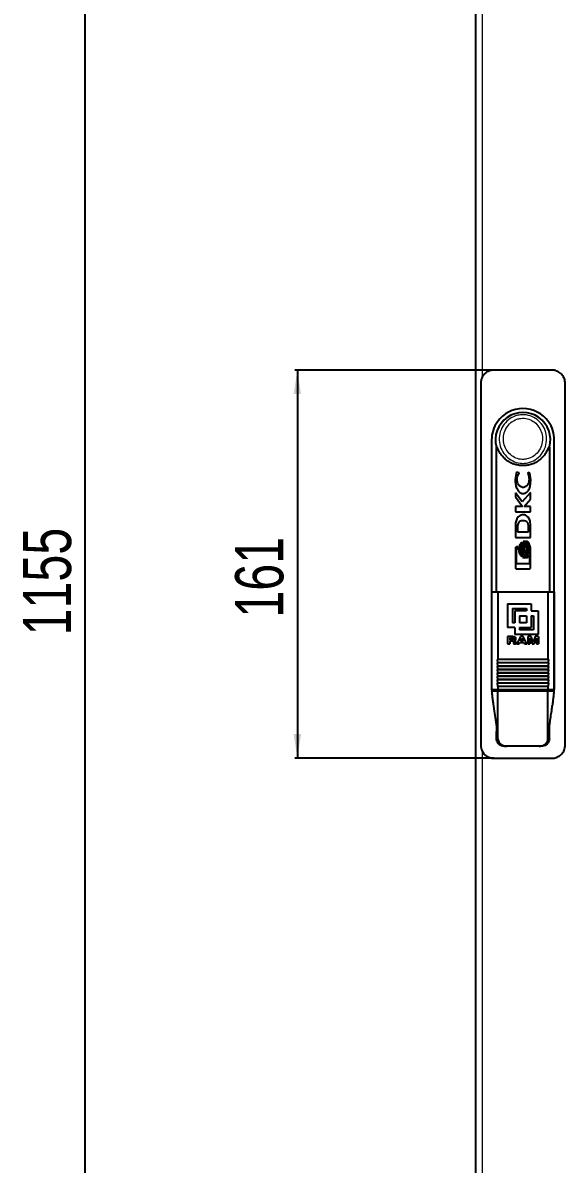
# Model space of a CAD drawing. Header units: millimetres. Extents: x -794 to 1944, y -422 to 1043.
# Drawn here: x -794.4 to -569.6, y 51.7 to 525 of the extents above; entities that cross this region are included whole.
import ezdxf

# ---------------------------------------------------------------- set-up
doc = ezdxf.new("R2010")
doc.units = ezdxf.units.MM
doc.layers.add('FORMAT', color=7, linetype='Continuous')
doc.styles.add('SLDTEXTSTYLE0', font='TXT', dxfattribs={"width": 0.75})
doc.dimstyles.new('SLDDIMSTYLE0', dxfattribs={"dimtxt": 20, "dimasz": 10, "dimexe": 0, "dimexo": 0.0625, "dimgap": 5, "dimtad": 2, "dimdec": 1, "dimrnd": 1e-09, "dimzin": 12, "dimdsep": 46, "dimtxsty": 'SLDTEXTSTYLE0', "dimsah": 1, "dimcen": 0.09, "dimadec": 0, "dimazin": 3, "dimtfac": 1, "dimtofl": 0, "dimtmove": 0, "dimatfit": 3, "dimfxl": 0, "dimfrac": 2, "dimtolj": 1, "dimtzin": 12, "dimarcsym": 0})

# ---------------------------------------------------------------- blocks, each defined once
blk = doc.blocks.new('_D_1')
at = {"layer": 'FORMAT'}
for p, q in [((-606.6, 878.03), (-769.6, 878.03)), ((-768.6, -276.97), (-768.6, 878.03)), ((-606.6, -276.97), (-769.6, -276.97))]:
    blk.add_line(p, q, dxfattribs=at)
for points in [[(-768.6, 878.03), (-770.13, 868.03), (-767.06, 868.03)], [(-768.6, -276.97), (-767.06, -266.97), (-770.13, -266.97)]]:
    blk.add_solid(points, dxfattribs=at)
at = {"layer": 'FORMAT', "insert": (-794.38, 270.97), "char_height": 20, "attachment_point": 1, "rotation": 90, "style": 'SLDTEXTSTYLE0'}
blk.add_mtext('1155', dxfattribs=at)
blk = doc.blocks.new('_D_2')
at = {"layer": 'FORMAT'}
for p, q in [((-599.1, 381.03), (-681.6, 381.03)), ((-680.6, 381.03), (-680.6, 220.03)), ((-599.1, 220.03), (-681.6, 220.03))]:
    blk.add_line(p, q, dxfattribs=at)
for points in [[(-680.6, 381.03), (-682.13, 371.03), (-679.06, 371.03)], [(-680.6, 220.03), (-679.06, 230.03), (-682.13, 230.03)]]:
    blk.add_solid(points, dxfattribs=at)
at = {"layer": 'FORMAT', "insert": (-706.38, 278.36), "char_height": 20, "attachment_point": 1, "rotation": 90, "style": 'SLDTEXTSTYLE0'}
blk.add_mtext('161', dxfattribs=at)

msp = doc.modelspace()

# ---------------------------------------------------------------- linework, layer by layer
at = {"color": 7, "linetype": 'Continuous', "lineweight": 25}
for p, q in [((-606.59, -276.97), (-606.59, 878.03)), ((-575.09, 381.03), (-599.09, 381.03)), ((-604.59, 375.53), (-604.59, 225.53)), ((-569.59, 225.53), (-569.59, 375.53)), ((-600.09, 352.03), (-600.09, 249.03)), ((-574.09, 249.03), (-574.09, 352.03)), ((-598.09, 289.03), (-598.09, 349.03)), ((-598.09, 349.03), (-598.09, 349.03)), ((-576.09, 349.03), (-576.09, 289.03)), ((-576.09, 349.03), (-576.09, 349.03)), ((-589.79, 338.7), (-590.32, 335.54)), ((-588.71, 338.33), (-589.79, 338.7)), ((-588.71, 338.03), (-588.71, 338.33)), ((-584.3, 338.3), (-585.11, 338.58)), ((-585.11, 338.58), (-585.11, 338.35)), ((-583.87, 335.52), (-584.3, 338.3)), ((-587.45, 326.36), (-590.24, 330.15)), ((-590.24, 330.15), (-590.24, 328.46)), ((-590.24, 328.46), (-587.28, 324.47)), ((-583.95, 330.24), (-587.45, 326.36)), ((-586.59, 324.47), (-583.95, 327.5)), ((-583.95, 327.5), (-583.95, 330.24)), ((-587.28, 324.47), (-590.24, 324.47)), ((-590.24, 324.47), (-590.24, 322.24)), ((-590.24, 322.24), (-583.95, 322.24)), ((-583.95, 324.47), (-586.59, 324.47)), ((-583.95, 322.24), (-583.95, 324.47)), ((-583.97, 316.67), (-584.15, 318.29)), ((-590.23, 315.84), (-590.23, 311.61)), ((-589.28, 316.5), (-589.36, 315.53)), ((-589.36, 315.53), (-589.36, 313.97)), ((-589.36, 313.97), (-584.72, 313.97)), ((-584.72, 313.97), (-584.72, 315.39)), ((-583.94, 315.67), (-583.97, 316.67)), ((-583.94, 315.64), (-583.94, 315.67)), ((-583.94, 315.62), (-583.94, 315.64)), ((-583.94, 311.61), (-583.94, 315.62)), ((-590.23, 311.61), (-583.94, 311.61)), ((-587.13, 309.38), (-587.36, 309.52)), ((-586.39, 309.9), (-587.06, 309.9)), ((-586.76, 308.98), (-586.99, 309.26)), ((-586.65, 306.6), (-586.38, 308.16)), ((-586.38, 308.16), (-586.61, 308.73)), ((-585.3, 309.9), (-586, 309.9)), ((-590.24, 307.02), (-590.24, 299.18)), ((-589.73, 300.64), (-589.73, 306.88)), ((-589.73, 306.88), (-589.15, 306.88)), ((-589.15, 307.67), (-589.58, 307.67)), ((-589.15, 306.88), (-589.15, 307.67)), ((-587.42, 303.71), (-587.15, 303.84)), ((-587.22, 303.24), (-586.54, 303.24)), ((-587, 303.96), (-586.76, 304.23)), ((-586.37, 305.03), (-586.65, 306.6)), ((-586.6, 304.47), (-586.37, 305.03)), ((-586.15, 303.24), (-585.45, 303.24)), ((-584.43, 304.32), (-584.43, 300.64)), ((-583.95, 299.18), (-583.95, 307.02)), ((-584.43, 300.64), (-589.73, 300.64)), ((-589.58, 298.53), (-584.61, 298.53)), ((-600.06, 289.03), (-600.06, 248.53)), ((-600.06, 289.03), (-597.43, 289.03)), ((-597.43, 289.03), (-576.75, 289.03)), ((-597.43, 289.03), (-597.43, 261.03)), ((-576.75, 289.03), (-576.75, 261.03)), ((-576.75, 289.03), (-574.13, 289.03)), ((-574.13, 289.03), (-574.13, 248.53)), ((-593.44, 284.03), (-583.68, 284.03)), ((-593.44, 284.03), (-593.44, 274.27)), ((-583.68, 284.03), (-583.68, 281.1)), ((-591.48, 282.07), (-591.48, 276.22)), ((-591.48, 282.07), (-585.63, 282.07)), ((-590.51, 281.1), (-590.51, 276.22)), ((-585.63, 281.1), (-590.51, 281.1)), ((-585.63, 282.07), (-585.63, 281.1)), ((-583.68, 281.1), (-580.75, 281.1)), ((-580.75, 281.1), (-580.75, 271.34)), ((-590.51, 276.22), (-591.48, 276.22)), ((-588.56, 279.15), (-588.56, 276.22)), ((-588.56, 279.15), (-585.63, 279.15)), ((-585.63, 276.22), (-588.56, 276.22)), ((-585.63, 279.15), (-585.63, 276.22)), ((-583.68, 279.15), (-583.68, 274.27)), ((-583.68, 279.15), (-582.7, 279.15)), ((-582.7, 279.15), (-582.7, 273.29)), ((-590.51, 274.27), (-593.44, 274.27)), ((-591.37, 270.46), (-593.43, 270.46)), ((-593.43, 270.46), (-593.43, 267.49)), ((-592.56, 269.97), (-592.56, 269.17)), ((-592.56, 269.97), (-591.49, 269.97)), ((-590.51, 274.27), (-590.51, 271.34)), ((-580.75, 271.34), (-590.51, 271.34)), ((-588.05, 270.46), (-589.59, 267.49)), ((-588.56, 274.27), (-588.56, 273.29)), ((-588.56, 274.27), (-583.68, 274.27)), ((-582.7, 273.29), (-588.56, 273.29)), ((-588.14, 268.6), (-587.54, 269.87)), ((-587.03, 270.46), (-588.05, 270.46)), ((-587.54, 269.87), (-586.94, 268.6)), ((-585.47, 267.49), (-587.03, 270.46)), ((-583.71, 270.46), (-585.02, 270.46)), ((-585.02, 270.46), (-585.02, 267.49)), ((-584.18, 269.89), (-584.18, 267.49)), ((-584.18, 269.89), (-583.3, 267.49)), ((-582.85, 268.2), (-583.71, 270.46)), ((-582, 270.46), (-582.85, 268.2)), ((-582.39, 267.49), (-581.51, 269.89)), ((-580.68, 270.46), (-582, 270.46)), ((-581.51, 269.89), (-581.51, 267.49)), ((-580.68, 270.46), (-580.68, 267.49)), ((-593.43, 267.49), (-592.56, 267.49)), ((-591.53, 269.17), (-592.56, 269.17)), ((-592.56, 268.67), (-592.56, 267.49)), ((-592.56, 268.67), (-591.63, 268.67)), ((-591, 268.19), (-590.98, 267.88)), ((-590.85, 267.49), (-589.89, 267.49)), ((-590.06, 267.93), (-590.08, 268.29)), ((-590.06, 267.93), (-590.06, 267.92)), ((-589.89, 267.59), (-589.89, 267.49)), ((-589.59, 267.49), (-588.65, 267.49)), ((-588.65, 267.49), (-588.37, 268.1)), ((-588.37, 268.1), (-586.7, 268.1)), ((-586.94, 268.6), (-588.14, 268.6)), ((-586.7, 268.1), (-586.41, 267.49)), ((-586.41, 267.49), (-585.47, 267.49)), ((-585.02, 267.49), (-584.18, 267.49)), ((-583.3, 267.49), (-582.39, 267.49)), ((-581.51, 267.49), (-580.68, 267.49)), ((-597.69, 260.93), (-597.49, 260.93)), ((-576.7, 260.93), (-597.49, 260.93)), ((-576.7, 260.93), (-576.49, 260.93)), ((-576.7, 259.53), (-597.49, 259.53)), ((-576.7, 258.13), (-597.49, 258.13)), ((-576.7, 256.73), (-597.49, 256.73)), ((-576.7, 259.53), (-576.49, 259.53)), ((-576.7, 258.13), (-576.49, 258.13)), ((-576.7, 256.73), (-576.49, 256.73)), ((-597.69, 255.33), (-597.49, 255.33)), ((-576.7, 255.33), (-597.49, 255.33)), ((-576.7, 253.93), (-597.49, 253.93)), ((-576.7, 252.53), (-597.49, 252.53)), ((-576.7, 251.13), (-597.49, 251.13)), ((-576.7, 255.33), (-576.49, 255.33)), ((-576.7, 253.93), (-576.49, 253.93)), ((-576.7, 252.53), (-576.49, 252.53)), ((-576.7, 251.13), (-576.49, 251.13)), ((-600.06, 248.53), (-597.43, 248.53)), ((-600.06, 248.03), (-597.43, 248.03)), ((-598.09, 248.03), (-598.09, 248.53)), ((-597.43, 249.82), (-597.43, 248.53)), ((-597.43, 248.53), (-576.75, 248.53)), ((-597.43, 228.03), (-597.43, 248.03)), ((-597.43, 248.03), (-576.75, 248.03)), ((-576.75, 249.82), (-576.75, 248.53)), ((-576.75, 248.53), (-574.13, 248.53)), ((-576.75, 228.03), (-576.75, 248.03)), ((-576.75, 248.03), (-574.13, 248.03)), ((-576.09, 248.53), (-576.09, 248.03)), ((-598.05, 228.03), (-598.05, 231.11)), ((-576.13, 228.03), (-576.13, 231.11)), ((-593.82, 225.03), (-594.75, 225.03)), ((-580.36, 225.03), (-593.82, 225.03)), ((-579.43, 225.03), (-580.36, 225.03)), ((-599.09, 220.03), (-575.09, 220.03))]:
    msp.add_line(p, q, dxfattribs=at)
at = {"color": 8, "linetype": 'Continuous', "lineweight": 18}
for p, q in [((-603.99, 875.43), (-603.99, 377.99)), ((-597.43, 261.03), (-576.75, 261.03)), ((-598.05, 228.03), (-597.43, 228.03)), ((-576.75, 228.03), (-576.13, 228.03)), ((-603.99, 223.04), (-603.99, -274.37))]:
    msp.add_line(p, q, dxfattribs=at)
at = {"color": 7, "linetype": 'Continuous', "lineweight": 25}
for centre, radius, start, end in [((-587.09, 352.03), 13, 35.3944, 144.6056), ((-587.09, 352.03), 11.4, 344.7449, 195.2575), ((-587.09, 352.03), 13, 144.6056, 180), ((-587.09, 352.03), 13, 0, 35.3944), ((-587.09, 249.03), 13, 180, 184.4117), ((-587.09, 249.03), 13, 355.5883, 0)]:
    msp.add_arc(centre, radius, start, end, dxfattribs=at)
for points, knots in [([(-599.09, 381.03), (-599.17, 381.02), (-599.4, 381.02), (-599.78, 380.99), (-600.24, 380.91), (-600.61, 380.81), (-601.03, 380.68), (-601.45, 380.5), (-601.93, 380.25), (-602.28, 380.02), (-602.68, 379.7), (-603.12, 379.3), (-603.51, 378.82), (-603.85, 378.31), (-604.14, 377.76), (-604.35, 377.17), (-604.48, 376.64), (-604.57, 376.14), (-604.58, 375.73), (-604.59, 375.53)], [0, 0, 0, 0, 0.026424, 0.079552, 0.133251, 0.187532, 0.214832, 0.284406, 0.346388, 0.402337, 0.429637, 0.5244, 0.60697, 0.644371, 0.739133, 0.821703, 0.859104, 0.929309, 1, 1, 1, 1]), ([(-569.59, 375.53), (-569.61, 375.83), (-569.64, 376.45), (-569.88, 377.35), (-570.26, 378.2), (-570.77, 378.97), (-571.41, 379.65), (-572.15, 380.21), (-572.99, 380.64), (-573.77, 380.88), (-574.48, 381.01), (-574.89, 381.02), (-575.09, 381.03)], [0, 0, 0, 0, 0.105841, 0.214751, 0.320592, 0.429503, 0.535345, 0.644257, 0.7501, 0.859012, 0.929074, 1, 1, 1, 1]), ([(-576.09, 349.03), (-576.13, 348.93), (-576.2, 348.75), (-576.34, 348.72), (-576.46, 348.74), (-576.51, 348.81), (-576.53, 348.8), (-576.56, 348.76), (-576.64, 348.62), (-576.81, 348.25), (-577.05, 347.66), (-577.51, 346.77), (-578.2, 345.72), (-579.25, 344.51), (-580.57, 343.41), (-582.14, 342.48), (-583.88, 341.81), (-585.7, 341.43), (-587.59, 341.36), (-589.46, 341.59), (-591.27, 342.14), (-592.96, 342.97), (-594.48, 344.09), (-595.64, 345.28), (-596.49, 346.46), (-596.99, 347.36), (-597.32, 348.11), (-597.5, 348.52), (-597.6, 348.74), (-597.64, 348.79), (-597.66, 348.81), (-597.69, 348.79), (-597.78, 348.72), (-597.9, 348.71), (-598.02, 348.82), (-598.06, 348.96), (-598.09, 349.03)], [0, 0, 0, 0, 0.029866, 0.060771, 0.080581, 0.084244, 0.085862, 0.08847, 0.091879, 0.103764, 0.126235, 0.148889, 0.193609, 0.239219, 0.292874, 0.34803, 0.402686, 0.458886, 0.514249, 0.571205, 0.626758, 0.683939, 0.739166, 0.796042, 0.832708, 0.869862, 0.888172, 0.906854, 0.910284, 0.912985, 0.914825, 0.916689, 0.924521, 0.95598, 0.977796, 1, 1, 1, 1]), ([(-589.49, 335.6), (-589.46, 336.04), (-589.4, 336.92), (-588.94, 337.66), (-588.71, 338.03)], [0, 0, 0, 0, 0.500963, 1, 1, 1, 1]), ([(-585.11, 338.35), (-584.94, 337.91), (-584.61, 337.02), (-584.57, 336.07), (-584.55, 335.6)], [0, 0, 0, 0, 0.500084, 1, 1, 1, 1]), ([(-590.32, 335.54), (-590.29, 334.95), (-590.24, 333.77), (-589.74, 332.07), (-589, 330.75), (-588.17, 330.1), (-587.62, 329.87), (-587.32, 329.85), (-587.17, 329.84)], [0, 0, 0, 0, 0.250282, 0.499393, 0.748791, 0.874699, 0.937286, 1, 1, 1, 1]), ([(-587.02, 332.34), (-587.21, 332.36), (-587.58, 332.39), (-588.1, 332.65), (-588.54, 333.01), (-589.01, 333.6), (-589.41, 334.47), (-589.47, 335.22), (-589.49, 335.6)], [0, 0, 0, 0, 0.124416, 0.248357, 0.373982, 0.500169, 0.7494, 1, 1, 1, 1]), ([(-587.17, 329.84), (-586.86, 329.86), (-586.25, 329.92), (-585.42, 330.38), (-584.81, 331.08), (-584.26, 332.18), (-583.92, 333.69), (-583.88, 334.91), (-583.87, 335.52)], [0, 0, 0, 0, 0.125262, 0.250124, 0.375384, 0.500707, 0.750322, 1, 1, 1, 1]), ([(-584.55, 335.6), (-584.58, 335.23), (-584.63, 334.47), (-585.03, 333.6), (-585.5, 333.01), (-585.93, 332.65), (-586.45, 332.39), (-586.83, 332.36), (-587.02, 332.34)], [0, 0, 0, 0, 0.249965, 0.497821, 0.623014, 0.748581, 0.874284, 1, 1, 1, 1]), ([(-589.58, 319.37), (-589.71, 319.1), (-589.97, 318.55), (-590.17, 317.35), (-590.21, 316.44), (-590.23, 315.84)], [0, 0, 0, 0, 0.249362, 0.499672, 1, 1, 1, 1]), ([(-584.15, 318.29), (-584.24, 318.58), (-584.42, 319.18), (-584.93, 319.97), (-585.62, 320.61), (-586.47, 321.01), (-587.43, 321.06), (-588.32, 320.75), (-589.06, 320.15), (-589.41, 319.63), (-589.58, 319.37)], [0, 0, 0, 0, 0.125557, 0.25014, 0.375477, 0.500068, 0.624419, 0.749377, 0.874071, 1, 1, 1, 1]), ([(-587.07, 318.52), (-587.35, 318.52), (-587.78, 318.5), (-588.32, 318.32), (-588.68, 318.08), (-588.92, 317.72), (-589.13, 317.2), (-589.22, 316.78), (-589.28, 316.5)], [0, 0, 0, 0, 0.249432, 0.37514, 0.499356, 0.623458, 0.749245, 1, 1, 1, 1]), ([(-584.72, 315.39), (-584.73, 315.77), (-584.75, 316.52), (-584.95, 317.47), (-585.43, 318.07), (-586.1, 318.47), (-586.68, 318.5), (-587.07, 318.52)], [0, 0, 0, 0, 0.248427, 0.497372, 0.622903, 0.74851, 1, 1, 1, 1]), ([(-587.36, 309.52), (-587.49, 309.46), (-587.75, 309.34), (-588.16, 308.92), (-588.52, 308.29), (-588.77, 307.46), (-588.79, 306.89), (-588.81, 306.6)], [0, 0, 0, 0, 0.1246, 0.248977, 0.500405, 0.749333, 1, 1, 1, 1]), ([(-588.3, 306.6), (-588.25, 307.12), (-588.18, 307.9), (-587.72, 308.86), (-587.33, 309.21), (-587.13, 309.38)], [0, 0, 0, 0, 0.4989654, 0.749922, 1, 1, 1, 1]), ([(-586.99, 309.26), (-587.16, 309.08), (-587.5, 308.73), (-587.89, 307.82), (-587.95, 307.09), (-588, 306.6)], [0, 0, 0, 0, 0.2501927, 0.5001584, 1, 1, 1, 1]), ([(-587.49, 306.6), (-587.46, 307.03), (-587.42, 307.66), (-587.12, 308.46), (-586.88, 308.8), (-586.76, 308.98)], [0, 0, 0, 0, 0.50146, 0.750257, 1, 1, 1, 1]), ([(-586.61, 308.73), (-586.77, 308.39), (-587.11, 307.73), (-587.14, 306.98), (-587.16, 306.6)], [0, 0, 0, 0, 0.498433, 1, 1, 1, 1]), ([(-587.06, 309.9), (-586.94, 309.81), (-586.68, 309.64), (-586.3, 309.14), (-585.84, 308.15), (-585.77, 307.22), (-585.72, 306.6)], [0, 0, 0, 0, 0.1256783, 0.2511395, 0.5015899, 1, 1, 1, 1]), ([(-585.05, 306.6), (-585.1, 307.22), (-585.16, 308.15), (-585.63, 309.13), (-586, 309.64), (-586.26, 309.81), (-586.39, 309.9)], [0, 0, 0, 0, 0.496168, 0.747703, 0.874111, 1, 1, 1, 1]), ([(-586, 309.9), (-585.87, 309.81), (-585.61, 309.64), (-585.24, 309.14), (-584.77, 308.15), (-584.7, 307.22), (-584.65, 306.6)], [0, 0, 0, 0, 0.125677, 0.251137, 0.501585, 1, 1, 1, 1]), ([(-583.95, 307.02), (-583.97, 307.3), (-584.02, 307.84), (-584.31, 308.61), (-584.64, 309.21), (-584.96, 309.66), (-585.19, 309.82), (-585.3, 309.9)], [0, 0, 0, 0, 0.249822, 0.49931, 0.748741, 0.874879, 1, 1, 1, 1]), ([(-589.58, 307.67), (-589.66, 307.66), (-589.83, 307.64), (-590.05, 307.49), (-590.18, 307.31), (-590.23, 307.15), (-590.23, 307.07), (-590.24, 307.02)], [0, 0, 0, 0, 0.249445, 0.498999, 0.74851, 0.873859, 1, 1, 1, 1]), ([(-588.81, 306.6), (-588.8, 306.32), (-588.77, 305.76), (-588.53, 304.95), (-588.19, 304.32), (-587.79, 303.91), (-587.54, 303.77), (-587.42, 303.71)], [0, 0, 0, 0, 0.2487307, 0.4973773, 0.750528, 0.8752331, 1, 1, 1, 1]), ([(-587.15, 303.84), (-587.35, 304.02), (-587.73, 304.36), (-588.18, 305.32), (-588.25, 306.09), (-588.3, 306.6)], [0, 0, 0, 0, 0.249575, 0.500842, 1, 1, 1, 1]), ([(-588, 306.6), (-587.96, 306.12), (-587.89, 305.39), (-587.5, 304.49), (-587.17, 304.14), (-587, 303.96)], [0, 0, 0, 0, 0.499584, 0.749527, 1, 1, 1, 1]), ([(-586.76, 304.23), (-586.88, 304.41), (-587.12, 304.75), (-587.41, 305.55), (-587.46, 306.18), (-587.49, 306.6)], [0, 0, 0, 0, 0.2508953, 0.500775, 1, 1, 1, 1]), ([(-585.72, 306.6), (-585.77, 305.96), (-585.85, 304.99), (-586.36, 303.97), (-586.78, 303.46), (-587.07, 303.31), (-587.22, 303.24)], [0, 0, 0, 0, 0.497146, 0.748374, 0.87465, 1, 1, 1, 1]), ([(-587.16, 306.6), (-587.14, 306.23), (-587.11, 305.48), (-586.77, 304.81), (-586.6, 304.47)], [0, 0, 0, 0, 0.501471, 1, 1, 1, 1]), ([(-586.54, 303.24), (-586.4, 303.31), (-586.11, 303.46), (-585.69, 303.97), (-585.17, 304.98), (-585.1, 305.96), (-585.05, 306.6)], [0, 0, 0, 0, 0.125292, 0.251009, 0.501049, 1, 1, 1, 1]), ([(-584.65, 306.6), (-584.7, 305.96), (-584.78, 304.99), (-585.29, 303.97), (-585.72, 303.46), (-586.01, 303.31), (-586.15, 303.24)], [0, 0, 0, 0, 0.497154, 0.74838, 0.874653, 1, 1, 1, 1]), ([(-585.45, 303.24), (-585.34, 303.29), (-585.11, 303.4), (-584.74, 303.76), (-584.56, 304.09), (-584.43, 304.32)], [0, 0, 0, 0, 0.248111, 0.495863, 1, 1, 1, 1]), ([(-590.24, 299.18), (-590.23, 299.13), (-590.23, 299.05), (-590.18, 298.88), (-590.05, 298.7), (-589.83, 298.55), (-589.66, 298.54), (-589.58, 298.53)], [0, 0, 0, 0, 0.125388, 0.250591, 0.500192, 0.749805, 1, 1, 1, 1]), ([(-584.61, 298.53), (-584.52, 298.54), (-584.35, 298.55), (-584.13, 298.7), (-584.01, 298.88), (-583.95, 299.05), (-583.95, 299.13), (-583.95, 299.18)], [0, 0, 0, 0, 0.249437, 0.498997, 0.748516, 0.87386, 1, 1, 1, 1]), ([(-591.49, 269.97), (-591.35, 269.96), (-591.17, 269.96), (-590.97, 269.85), (-590.89, 269.76), (-590.85, 269.67), (-590.85, 269.6), (-590.84, 269.57)], [0, 0, 0, 0, 0.464779, 0.639498, 0.766783, 0.894486, 1, 1, 1, 1]), ([(-589.97, 269.63), (-589.98, 269.72), (-589.99, 269.88), (-590.1, 270.09), (-590.29, 270.26), (-590.71, 270.44), (-591.1, 270.46), (-591.37, 270.46)], [0, 0, 0, 0, 0.149141, 0.264134, 0.378852, 0.560232, 1, 1, 1, 1]), ([(-591.63, 268.67), (-591.52, 268.67), (-591.36, 268.67), (-591.18, 268.61), (-591.1, 268.54), (-591.04, 268.44), (-591.01, 268.32), (-591, 268.23), (-591, 268.19)], [0, 0, 0, 0, 0.362307, 0.499762, 0.603895, 0.707751, 0.888159, 1, 1, 1, 1]), ([(-590.84, 269.57), (-590.85, 269.53), (-590.85, 269.45), (-590.91, 269.35), (-591, 269.26), (-591.2, 269.18), (-591.39, 269.17), (-591.53, 269.17)], [0, 0, 0, 0, 0.144848, 0.259554, 0.374146, 0.548842, 1, 1, 1, 1]), ([(-590.98, 267.88), (-590.98, 267.84), (-590.97, 267.77), (-590.95, 267.65), (-590.9, 267.55), (-590.86, 267.5), (-590.85, 267.49)], [0, 0, 0, 0, 0.2561394, 0.5126978, 0.9190221, 1, 1, 1, 1]), ([(-590.6, 268.93), (-590.49, 268.96), (-590.31, 269.02), (-590.11, 269.19), (-590, 269.38), (-589.97, 269.53), (-589.97, 269.61), (-589.97, 269.63)], [0, 0, 0, 0, 0.331473, 0.546481, 0.762526, 0.960277, 1, 1, 1, 1]), ([(-590.08, 268.29), (-590.09, 268.39), (-590.11, 268.55), (-590.21, 268.74), (-590.38, 268.87), (-590.52, 268.91), (-590.6, 268.93)], [0, 0, 0, 0, 0.336422, 0.52346, 0.710673, 1, 1, 1, 1]), ([(-589.89, 267.59), (-589.92, 267.6), (-589.97, 267.62), (-590.02, 267.7), (-590.06, 267.8), (-590.06, 267.88), (-590.06, 267.92)], [0, 0, 0, 0, 0.20263, 0.420406, 0.728008, 1, 1, 1, 1]), ([(-597.44, 259.63), (-597.48, 259.84), (-597.54, 260.17), (-597.63, 260.6), (-597.67, 260.82), (-597.69, 260.93)], [0, 0, 0, 0, 0.499993, 0.749996, 1, 1, 1, 1]), ([(-597.49, 260.93), (-597.48, 260.93), (-597.47, 260.93), (-597.45, 260.95), (-597.44, 260.98), (-597.43, 261.01), (-597.43, 261.02), (-597.43, 261.03)], [0, 0, 0, 0, 0.295691, 0.568687, 0.759853, 0.951912, 1, 1, 1, 1]), ([(-576.75, 261.03), (-576.75, 261.02), (-576.75, 261), (-576.74, 260.97), (-576.73, 260.95), (-576.71, 260.93), (-576.7, 260.93), (-576.7, 260.93)], [0, 0, 0, 0, 0.1717087, 0.3429843, 0.5250053, 0.735802, 1, 1, 1, 1]), ([(-576.49, 260.93), (-576.51, 260.82), (-576.56, 260.55), (-576.65, 260.11), (-576.71, 259.79), (-576.75, 259.63)], [0, 0, 0, 0, 0.249996, 0.624995, 1, 1, 1, 1]), ([(-597.44, 258.23), (-597.48, 258.44), (-597.54, 258.77), (-597.63, 259.2), (-597.67, 259.42), (-597.69, 259.53)], [0, 0, 0, 0, 0.499993, 0.749996, 1, 1, 1, 1]), ([(-597.44, 256.83), (-597.48, 257.04), (-597.54, 257.37), (-597.63, 257.8), (-597.67, 258.02), (-597.69, 258.13)], [0, 0, 0, 0, 0.499993, 0.749996, 1, 1, 1, 1]), ([(-597.44, 255.43), (-597.48, 255.64), (-597.54, 255.97), (-597.63, 256.4), (-597.67, 256.62), (-597.69, 256.73)], [0, 0, 0, 0, 0.499993, 0.749996, 1, 1, 1, 1]), ([(-597.49, 259.53), (-597.48, 259.53), (-597.47, 259.53), (-597.45, 259.55), (-597.44, 259.58), (-597.43, 259.61), (-597.43, 259.62), (-597.43, 259.63)], [0, 0, 0, 0, 0.295691, 0.568687, 0.759853, 0.951912, 1, 1, 1, 1]), ([(-597.49, 258.13), (-597.48, 258.13), (-597.47, 258.13), (-597.45, 258.15), (-597.44, 258.18), (-597.43, 258.21), (-597.43, 258.22), (-597.43, 258.23)], [0, 0, 0, 0, 0.2956914, 0.5686867, 0.7598531, 0.9519121, 1, 1, 1, 1]), ([(-597.49, 256.73), (-597.48, 256.73), (-597.47, 256.73), (-597.45, 256.75), (-597.44, 256.78), (-597.43, 256.81), (-597.43, 256.82), (-597.43, 256.83)], [0, 0, 0, 0, 0.2956914, 0.5686867, 0.7598531, 0.9519121, 1, 1, 1, 1]), ([(-576.75, 259.63), (-578.67, 259.63), (-582.52, 259.63), (-589.45, 259.63), (-594.4, 259.63), (-597.43, 259.63)], [0, 0, 0, 0, 0.280051, 0.560047, 1, 1, 1, 1]), ([(-576.75, 258.23), (-578.67, 258.23), (-582.52, 258.23), (-589.45, 258.23), (-594.4, 258.23), (-597.43, 258.23)], [0, 0, 0, 0, 0.280051, 0.560047, 1, 1, 1, 1]), ([(-576.75, 256.83), (-578.67, 256.83), (-582.52, 256.83), (-589.45, 256.83), (-594.4, 256.83), (-597.43, 256.83)], [0, 0, 0, 0, 0.280051, 0.560047, 1, 1, 1, 1]), ([(-576.75, 259.63), (-576.75, 259.62), (-576.75, 259.6), (-576.74, 259.57), (-576.73, 259.55), (-576.71, 259.53), (-576.7, 259.53), (-576.7, 259.53)], [0, 0, 0, 0, 0.171709, 0.342984, 0.525005, 0.735802, 1, 1, 1, 1]), ([(-576.49, 259.53), (-576.51, 259.42), (-576.56, 259.15), (-576.65, 258.71), (-576.71, 258.39), (-576.75, 258.23)], [0, 0, 0, 0, 0.249996, 0.624995, 1, 1, 1, 1]), ([(-576.75, 258.23), (-576.75, 258.22), (-576.75, 258.2), (-576.74, 258.17), (-576.73, 258.15), (-576.71, 258.13), (-576.7, 258.13), (-576.7, 258.13)], [0, 0, 0, 0, 0.1717087, 0.3429843, 0.5250053, 0.735802, 1, 1, 1, 1]), ([(-576.49, 258.13), (-576.51, 258.02), (-576.56, 257.75), (-576.65, 257.31), (-576.71, 256.99), (-576.75, 256.83)], [0, 0, 0, 0, 0.249996, 0.624995, 1, 1, 1, 1]), ([(-576.75, 256.83), (-576.75, 256.82), (-576.75, 256.8), (-576.74, 256.77), (-576.73, 256.75), (-576.71, 256.73), (-576.7, 256.73), (-576.7, 256.73)], [0, 0, 0, 0, 0.171709, 0.342984, 0.525005, 0.735802, 1, 1, 1, 1]), ([(-576.49, 256.73), (-576.51, 256.62), (-576.56, 256.35), (-576.65, 255.91), (-576.71, 255.59), (-576.75, 255.43)], [0, 0, 0, 0, 0.249996, 0.6249953, 1, 1, 1, 1]), ([(-597.44, 254.03), (-597.48, 254.24), (-597.54, 254.57), (-597.63, 255), (-597.67, 255.22), (-597.69, 255.33)], [0, 0, 0, 0, 0.4999933, 0.7499958, 1, 1, 1, 1]), ([(-597.44, 252.63), (-597.48, 252.84), (-597.54, 253.17), (-597.63, 253.6), (-597.67, 253.82), (-597.69, 253.93)], [0, 0, 0, 0, 0.499993, 0.749996, 1, 1, 1, 1]), ([(-597.44, 251.23), (-597.48, 251.44), (-597.54, 251.77), (-597.63, 252.2), (-597.67, 252.42), (-597.69, 252.53)], [0, 0, 0, 0, 0.499993, 0.749996, 1, 1, 1, 1]), ([(-597.44, 249.83), (-597.48, 250.04), (-597.54, 250.37), (-597.63, 250.8), (-597.67, 251.02), (-597.69, 251.13)], [0, 0, 0, 0, 0.499993, 0.749996, 1, 1, 1, 1]), ([(-597.49, 255.33), (-597.48, 255.33), (-597.47, 255.33), (-597.45, 255.35), (-597.44, 255.38), (-597.43, 255.41), (-597.43, 255.42), (-597.43, 255.43)], [0, 0, 0, 0, 0.295691, 0.568687, 0.759853, 0.951912, 1, 1, 1, 1]), ([(-597.49, 253.93), (-597.48, 253.93), (-597.47, 253.93), (-597.45, 253.95), (-597.44, 253.98), (-597.43, 254.01), (-597.43, 254.02), (-597.43, 254.03)], [0, 0, 0, 0, 0.295691, 0.568687, 0.759853, 0.951912, 1, 1, 1, 1]), ([(-597.49, 252.53), (-597.48, 252.53), (-597.47, 252.53), (-597.45, 252.55), (-597.44, 252.58), (-597.43, 252.61), (-597.43, 252.62), (-597.43, 252.63)], [0, 0, 0, 0, 0.295691, 0.568687, 0.759853, 0.951912, 1, 1, 1, 1]), ([(-597.49, 251.13), (-597.48, 251.13), (-597.47, 251.13), (-597.45, 251.15), (-597.44, 251.18), (-597.43, 251.21), (-597.43, 251.22), (-597.43, 251.23)], [0, 0, 0, 0, 0.295691, 0.568687, 0.759853, 0.951912, 1, 1, 1, 1]), ([(-576.75, 255.43), (-578.67, 255.43), (-582.52, 255.43), (-589.45, 255.43), (-594.4, 255.43), (-597.43, 255.43)], [0, 0, 0, 0, 0.280051, 0.560047, 1, 1, 1, 1]), ([(-576.75, 254.03), (-578.67, 254.03), (-582.52, 254.03), (-589.45, 254.03), (-594.4, 254.03), (-597.43, 254.03)], [0, 0, 0, 0, 0.2800507, 0.5600468, 1, 1, 1, 1]), ([(-576.75, 252.63), (-578.67, 252.63), (-582.52, 252.63), (-589.45, 252.63), (-594.4, 252.63), (-597.43, 252.63)], [0, 0, 0, 0, 0.280051, 0.560047, 1, 1, 1, 1]), ([(-576.75, 251.23), (-578.67, 251.23), (-582.52, 251.23), (-589.45, 251.23), (-594.4, 251.23), (-597.43, 251.23)], [0, 0, 0, 0, 0.280051, 0.560047, 1, 1, 1, 1]), ([(-576.75, 255.43), (-576.75, 255.42), (-576.75, 255.4), (-576.74, 255.37), (-576.73, 255.35), (-576.71, 255.33), (-576.7, 255.33), (-576.7, 255.33)], [0, 0, 0, 0, 0.171709, 0.342984, 0.525005, 0.735802, 1, 1, 1, 1]), ([(-576.49, 255.33), (-576.51, 255.22), (-576.56, 254.95), (-576.65, 254.51), (-576.71, 254.19), (-576.75, 254.03)], [0, 0, 0, 0, 0.249996, 0.624995, 1, 1, 1, 1]), ([(-576.75, 254.03), (-576.75, 254.02), (-576.75, 254), (-576.74, 253.97), (-576.73, 253.95), (-576.71, 253.93), (-576.7, 253.93), (-576.7, 253.93)], [0, 0, 0, 0, 0.171709, 0.342984, 0.525005, 0.735802, 1, 1, 1, 1]), ([(-576.49, 253.93), (-576.51, 253.82), (-576.56, 253.55), (-576.65, 253.11), (-576.71, 252.79), (-576.75, 252.63)], [0, 0, 0, 0, 0.249996, 0.624995, 1, 1, 1, 1]), ([(-576.75, 252.63), (-576.75, 252.62), (-576.75, 252.6), (-576.74, 252.57), (-576.73, 252.55), (-576.71, 252.53), (-576.7, 252.53), (-576.7, 252.53)], [0, 0, 0, 0, 0.171709, 0.342984, 0.525005, 0.735802, 1, 1, 1, 1]), ([(-576.49, 252.53), (-576.51, 252.42), (-576.56, 252.15), (-576.65, 251.71), (-576.71, 251.39), (-576.75, 251.23)], [0, 0, 0, 0, 0.249996, 0.624995, 1, 1, 1, 1]), ([(-576.75, 251.23), (-576.75, 251.22), (-576.75, 251.2), (-576.74, 251.17), (-576.73, 251.15), (-576.71, 251.13), (-576.7, 251.13), (-576.7, 251.13)], [0, 0, 0, 0, 0.171709, 0.342984, 0.525005, 0.735802, 1, 1, 1, 1]), ([(-576.49, 251.13), (-576.51, 251.02), (-576.56, 250.75), (-576.65, 250.31), (-576.71, 249.99), (-576.75, 249.83)], [0, 0, 0, 0, 0.249996, 0.624995, 1, 1, 1, 1]), ([(-600.06, 248.03), (-600.01, 247.4), (-599.92, 246.14), (-599.7, 244.28), (-599.43, 242.41), (-599.22, 241.12), (-599.12, 240.48)], [0, 0, 0, 0, 0.249645, 0.499697, 0.749684, 1, 1, 1, 1]), ([(-576.75, 249.83), (-578.67, 249.83), (-582.52, 249.83), (-589.45, 249.83), (-594.4, 249.83), (-597.43, 249.83)], [0, 0, 0, 0, 0.280051, 0.560047, 1, 1, 1, 1]), ([(-575.06, 240.48), (-574.96, 241.12), (-574.75, 242.4), (-574.49, 244.28), (-574.27, 246.13), (-574.17, 247.39), (-574.13, 248.03)], [0, 0, 0, 0, 0.249412, 0.4992255, 0.7495239, 1, 1, 1, 1]), ([(-599.12, 240.48), (-598.93, 239.31), (-598.54, 236.94), (-598.11, 233.73), (-598.06, 231.74), (-598.05, 231.11)], [0, 0, 0, 0, 0.401015, 0.812371, 1, 1, 1, 1]), ([(-576.13, 231.11), (-576.12, 231.78), (-576.09, 233.14), (-575.85, 235.41), (-575.49, 237.88), (-575.21, 239.61), (-575.06, 240.48)], [0, 0, 0, 0, 0.200882, 0.40717, 0.701581, 1, 1, 1, 1]), ([(-594.75, 225.03), (-595.16, 225.06), (-595.96, 225.14), (-597.02, 225.75), (-597.74, 226.62), (-598.03, 227.43), (-598.05, 227.9), (-598.05, 228.03)], [0, 0, 0, 0, 0.244194, 0.488981, 0.716656, 0.923156, 1, 1, 1, 1]), ([(-597.43, 228.03), (-597.4, 227.73), (-597.34, 227.14), (-596.87, 226.34), (-596.17, 225.67), (-595.17, 225.18), (-594.34, 225.03), (-593.87, 225.03), (-593.82, 225.03)], [0, 0, 0, 0, 0.169896, 0.33938, 0.519039, 0.726848, 0.970472, 1, 1, 1, 1]), ([(-580.36, 225.03), (-579.85, 225.07), (-578.94, 225.16), (-577.83, 225.8), (-577.09, 226.62), (-576.78, 227.4), (-576.75, 227.89), (-576.75, 228.03)], [0, 0, 0, 0, 0.292704, 0.526599, 0.722431, 0.919267, 1, 1, 1, 1]), ([(-576.13, 228.03), (-576.16, 227.71), (-576.23, 227.08), (-576.72, 226.23), (-577.46, 225.55), (-578.4, 225.11), (-579.09, 225.05), (-579.43, 225.03)], [0, 0, 0, 0, 0.1918411, 0.383469, 0.5809611, 0.7934617, 1, 1, 1, 1]), ([(-604.59, 225.53), (-604.59, 225.45), (-604.59, 225.22), (-604.55, 224.84), (-604.48, 224.38), (-604.38, 224), (-604.22, 223.52), (-603.99, 222.98), (-603.66, 222.45), (-603.29, 221.96), (-602.87, 221.5), (-602.39, 221.11), (-601.93, 220.81), (-601.5, 220.57), (-601.01, 220.36), (-600.61, 220.23), (-600.18, 220.13), (-599.7, 220.05), (-599.29, 220.03), (-599.09, 220.03)], [0, 0, 0, 0, 0.026423, 0.079551, 0.133249, 0.187529, 0.214828, 0.309589, 0.392157, 0.429558, 0.524319, 0.606889, 0.64429, 0.713864, 0.775846, 0.831795, 0.859095, 0.929305, 1, 1, 1, 1]), ([(-575.09, 220.03), (-574.79, 220.04), (-574.17, 220.07), (-573.27, 220.31), (-572.42, 220.69), (-571.65, 221.21), (-570.97, 221.85), (-570.41, 222.59), (-569.98, 223.42), (-569.73, 224.21), (-569.61, 224.92), (-569.6, 225.32), (-569.59, 225.53)], [0, 0, 0, 0, 0.105843, 0.214755, 0.320598, 0.429511, 0.535354, 0.644266, 0.750109, 0.859021, 0.929078, 1, 1, 1, 1])]:
    msp.add_open_spline(points, degree=3, knots=knots, dxfattribs=at)
at = {"color": 8, "linetype": 'Continuous', "lineweight": 18}
for points, knots in [([(-587.09, 342.33), (-587.49, 342.34), (-588.95, 342.4), (-591.43, 343.18), (-594.09, 345.1), (-596.03, 347.84), (-597.01, 351.14), (-596.87, 354.63), (-595.58, 357.9), (-593.28, 360.52), (-590.61, 361.98), (-587.74, 362.6), (-584.83, 362.41), (-581.82, 361.14), (-579.36, 358.95), (-577.72, 356.01), (-577.09, 352.62), (-577.62, 349.14), (-579.27, 346.01), (-581.84, 343.68), (-584.61, 342.49), (-586.41, 342.37), (-587.09, 342.33)], [0, 0, 0, 0, 0.01915, 0.070299, 0.121827, 0.174622, 0.228963, 0.28448, 0.340377, 0.39571, 0.449678, 0.484245, 0.535714, 0.587166, 0.639036, 0.692345, 0.747141, 0.802884, 0.858699, 0.913653, 0.967076, 1, 1, 1, 1]), ([(-587.09, 343.96), (-586.53, 344), (-585.04, 344.1), (-582.75, 345.11), (-580.63, 347.09), (-579.28, 349.73), (-578.85, 352.66), (-579.36, 355.53), (-580.71, 358.01), (-582.74, 359.87), (-585.22, 360.95), (-587.63, 361.11), (-589.99, 360.58), (-592.2, 359.34), (-594.09, 357.12), (-595.15, 354.36), (-595.27, 351.42), (-594.46, 348.63), (-592.87, 346.31), (-590.67, 344.68), (-588.63, 344.02), (-587.42, 343.97), (-587.09, 343.96)], [0, 0, 0, 0, 0.032506, 0.085412, 0.140305, 0.196499, 0.252896, 0.308321, 0.361968, 0.413756, 0.464741, 0.515546, 0.549704, 0.603293, 0.658705, 0.7151, 0.771298, 0.826196, 0.879196, 0.930504, 0.981097, 1, 1, 1, 1])]:
    msp.add_open_spline(points, degree=3, knots=knots, dxfattribs=at)

# ---------------------------------------------------------------- dimensions: what is measured, and where the dimension line sits
at = {"layer": 'FORMAT'}
for base, p1, p2, picture, middle in [((-768.6, 878.03), (-606.59, -276.97), (-606.59, 878.03), '_D_1', (-768.6, 300.53)), ((-680.6, 220.03), (-599.09, 381.03), (-599.09, 220.03), '_D_2', (-680.6, 300.53))]:
    dim = msp.add_linear_dim(base=base, p1=p1, p2=p2, angle=90, dimstyle='SLDDIMSTYLE0', dxfattribs=at)
    dim.commit()
    dim.dimension.update_dxf_attribs({"geometry": picture, "text_midpoint": middle, "dimtype": 160})

doc.saveas('drawing.dxf')
